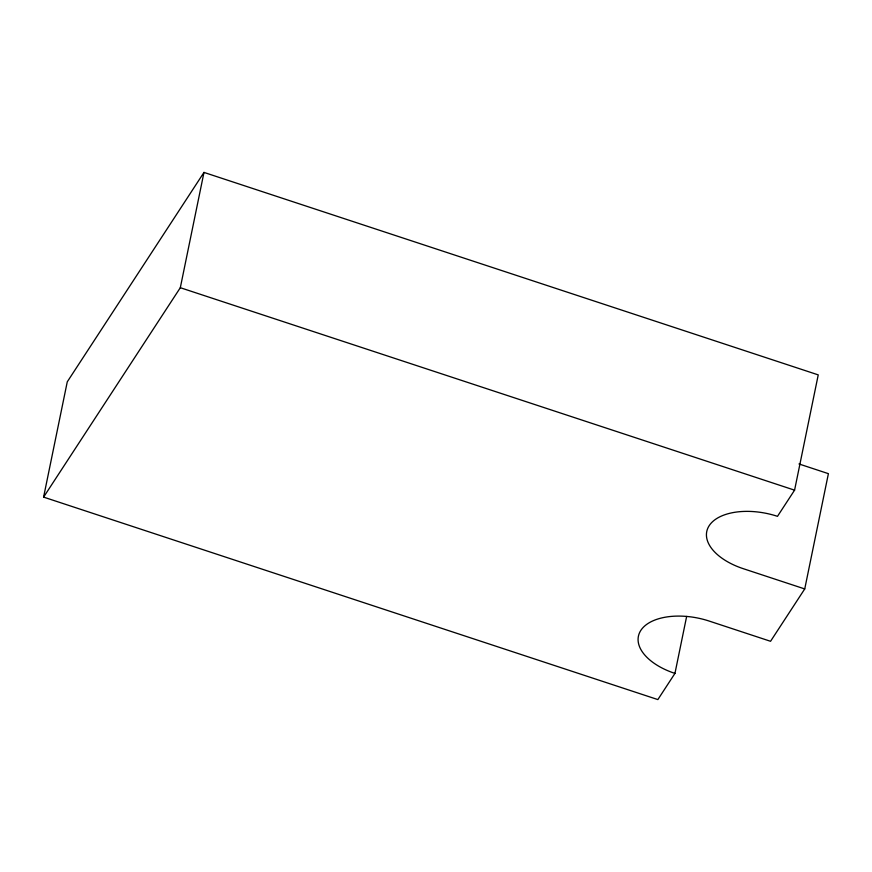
<?xml version="1.0" encoding="UTF-8"?>
<svg xmlns="http://www.w3.org/2000/svg" width="872" height="872" viewBox="0 0 872 872"><rect width="100%" height="100%" fill="white"/><g stroke="black" fill="none" stroke-linecap="round" stroke-linejoin="round"><path stroke-width="1.31" d="M686.646 616.428L674.95 673.402L657.859 699.584L43.6 497.116L67.264 381.838L203.983 172.416L818.241 374.884L794.577 490.162L777.486 516.333A54.751 29.735 11.6 0 0 709.209 525.642A54.751 29.735 11.6 0 0 743.315 568.697L804.736 588.938L828.4 473.66L798.97 463.959M43.6 497.116L180.319 287.706L203.983 172.416M804.736 588.938L770.554 641.291L709.132 621.049A54.751 29.735 11.6 0 0 640.855 630.358A54.751 29.735 11.6 0 0 674.95 673.402M180.319 287.706L794.577 490.162"/></g></svg>
